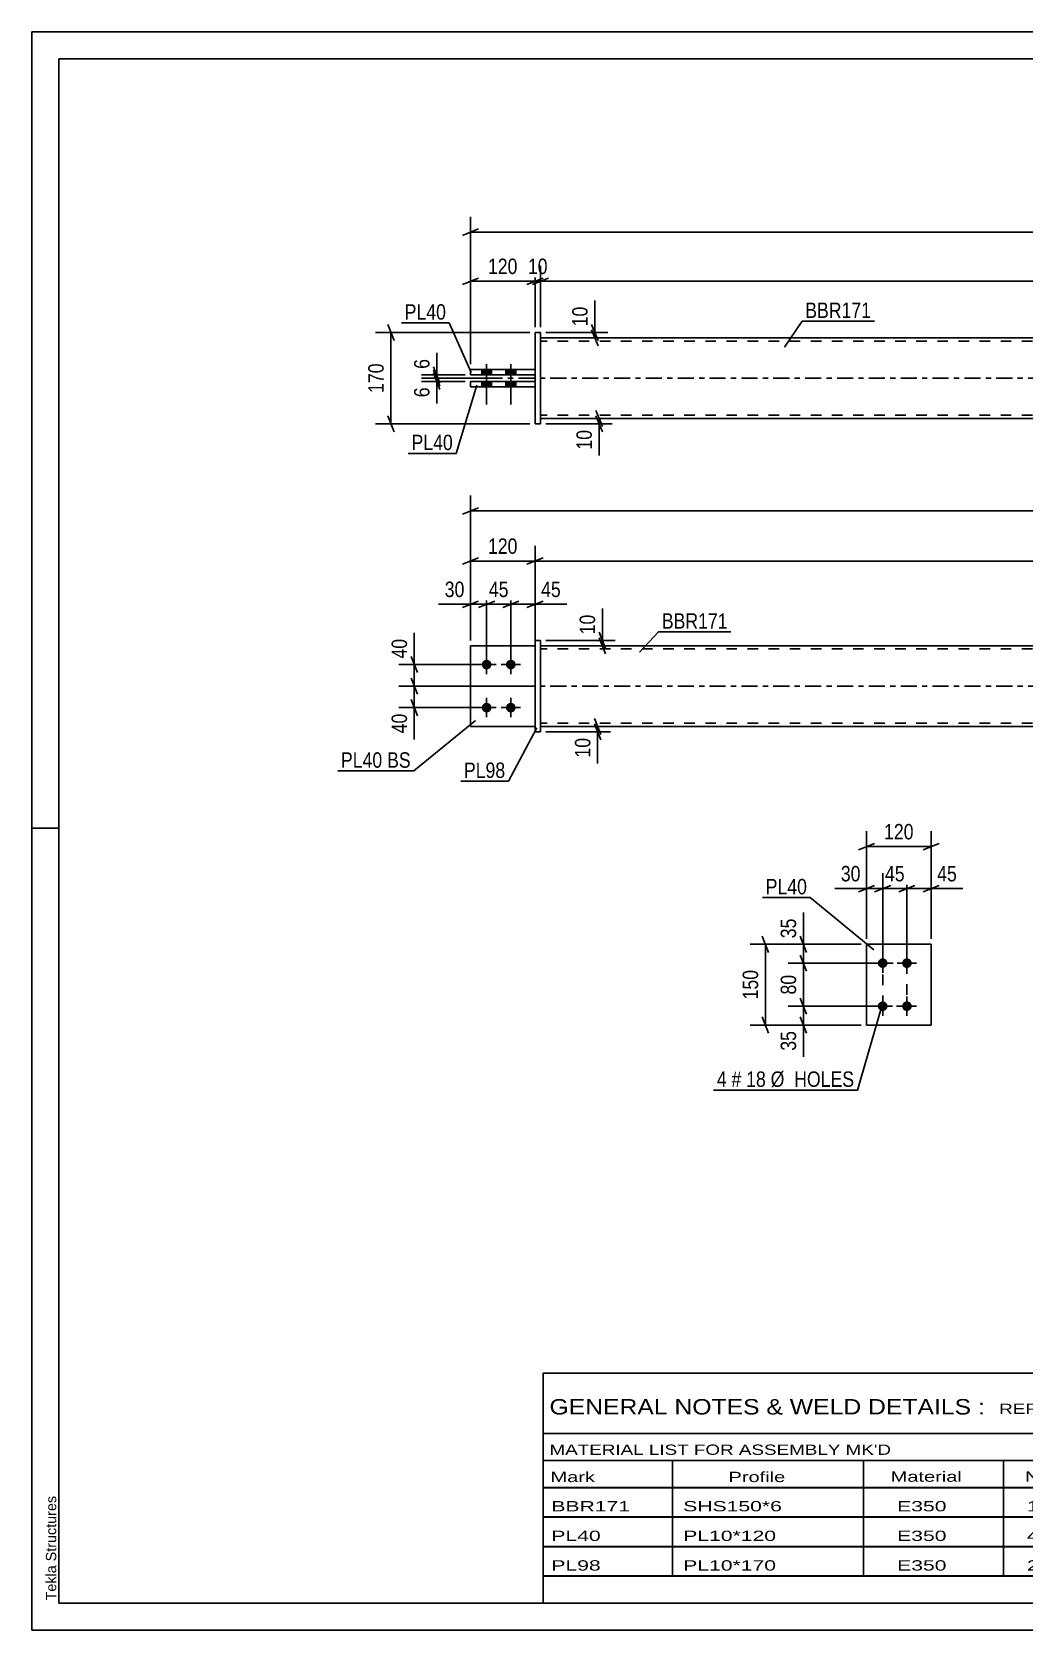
# Model space of a CAD drawing. Header units: millimetres. Extents: x 0 to 420, y 0 to 297.
# Drawn here: x 0 to 184.3, y 0 to 297 of the extents above; entities that cross this region are included whole.
import ezdxf

# ---------------------------------------------------------------- set-up
doc = ezdxf.new("R2010")
doc.units = ezdxf.units.MM
doc.linetypes.add('DXK_LINE_DOT2', pattern=[3.9198, 1.9599, -1.9599])
doc.linetypes.add('DXK_LINE_DOT3', pattern=[5.9187, 2.979, -0.9799, 0.9799, -0.9799])
doc.styles.add('Arial', font='ARIAL.TTF', dxfattribs={"height": 0.2})
doc.styles.add('Arial Narrow', font='ARIALN.TTF', dxfattribs={"height": 0.2})

# ---------------------------------------------------------------- blocks, each defined once
blk = doc.blocks.new('Unknown-580608058-1163')
at = {"color": 5, "linetype": 'Continuous'}
for p, q in [((420, 297), (0, 297)), ((0, 297), (0, 0)), ((0, 292), (0, 297)), ((415, 292), (5, 292)), ((5, 292), (5, 5)), ((5, 149), (0, 149)), ((0, 0), (0, 5)), ((5, 5), (415, 5)), ((0, 0), (420, 0))]:
    blk.add_line(p, q, dxfattribs=at)
at = {"color": 174, "linetype": 'Continuous', "style": 'Arial'}
blk.add_text('Tekla Structures', height=1.9102, rotation=90, dxfattribs=at).set_placement((4.5, 5.5))
blk = doc.blocks.new('Part-580608058-1769 - 1733')
at = {"color": 2, "linetype": 'Continuous'}
for p, q in [((81.47, 182.93), (93.47, 182.93)), ((81.47, 182.93), (81.47, 167.93)), ((93.47, 167.93), (81.47, 167.93)), ((81.47, 167.93), (81.47, 167.93))]:
    blk.add_line(p, q, dxfattribs=at)
at = {"color": 7, "linetype": 'DXK_LINE_DOT2'}
for p, q in [((81.47, 182.93), (93.47, 182.93)), ((93.47, 182.93), (93.47, 182.93)), ((93.47, 182.93), (93.47, 167.93)), ((81.47, 167.93), (93.47, 167.93))]:
    blk.add_line(p, q, dxfattribs=at)
blk = doc.blocks.new('Part-580608058-1759 - 1733')
at = {"color": 2, "linetype": 'Continuous'}
for p, q in [((93.47, 183.93), (94.47, 183.93)), ((93.47, 183.93), (93.47, 166.93)), ((94.47, 183.93), (94.47, 183.93)), ((94.47, 183.93), (94.47, 166.93)), ((93.47, 166.93), (94.47, 166.93))]:
    blk.add_line(p, q, dxfattribs=at)
at = {"color": 7, "linetype": 'DXK_LINE_DOT2'}
for p, q in [((93.47, 183.93), (94.47, 183.93)), ((93.47, 166.93), (94.47, 166.93))]:
    blk.add_line(p, q, dxfattribs=at)
blk = doc.blocks.new('Part-580608058-1764 - 1733')
at = {"color": 7, "linetype": 'DXK_LINE_DOT2'}
for p, q in [((81.47, 182.93), (93.47, 182.93)), ((81.47, 182.93), (93.47, 182.93)), ((81.47, 167.93), (81.47, 182.93)), ((93.47, 182.93), (93.47, 182.93)), ((93.47, 182.93), (93.47, 167.93)), ((81.47, 167.93), (93.47, 167.93)), ((93.47, 167.93), (81.47, 167.93)), ((81.47, 167.93), (81.47, 167.93))]:
    blk.add_line(p, q, dxfattribs=at)
blk = doc.blocks.new('Part-580608058-1779 - 1733')
at = {"color": 2, "linetype": 'Continuous'}
for p, q in [((94.47, 182.93), (287.78, 182.93)), ((94.47, 167.93), (287.78, 167.93))]:
    blk.add_line(p, q, dxfattribs=at)
at = {"color": 7, "linetype": 'DXK_LINE_DOT2'}
for p, q in [((94.47, 167.93), (94.47, 182.93)), ((287.78, 182.33), (94.47, 182.33)), ((287.78, 182.93), (287.78, 167.93)), ((287.78, 168.53), (94.47, 168.53))]:
    blk.add_line(p, q, dxfattribs=at)
at = {"color": 7, "linetype": 'DXK_LINE_DOT3'}
blk.add_line((84.47, 175.43), (297.78, 175.43), dxfattribs=at)
blk = doc.blocks.new('Bolt-580608058-1781 - 1733')
at = {"linetype": 'Continuous'}
for points in [[(84.47, 180.33), (84.65, 180.31), (84.83, 180.25), (85, 180.15), (85.14, 180.03), (85.25, 179.88), (85.32, 179.7), (85.36, 179.52), (85.36, 179.33), (85.32, 179.15), (85.25, 178.98), (85.14, 178.82), (85, 178.7), (84.83, 178.6), (84.65, 178.55), (84.47, 178.53), (84.28, 178.55), (84.1, 178.6), (83.94, 178.7), (83.8, 178.82), (83.69, 178.98), (83.61, 179.15), (83.57, 179.33), (83.57, 179.52), (83.61, 179.7), (83.69, 179.88), (83.8, 180.03), (83.94, 180.15), (84.1, 180.25), (84.28, 180.31)], [(88.97, 180.33), (89.15, 180.31), (89.33, 180.25), (89.5, 180.15), (89.64, 180.03), (89.75, 179.88), (89.82, 179.7), (89.86, 179.52), (89.86, 179.33), (89.82, 179.15), (89.75, 178.98), (89.64, 178.82), (89.5, 178.7), (89.33, 178.6), (89.15, 178.55), (88.97, 178.53), (88.78, 178.55), (88.6, 178.6), (88.44, 178.7), (88.3, 178.82), (88.19, 178.98), (88.11, 179.15), (88.07, 179.33), (88.07, 179.52), (88.11, 179.7), (88.19, 179.88), (88.3, 180.03), (88.44, 180.15), (88.6, 180.25), (88.78, 180.31)], [(84.47, 172.33), (84.65, 172.31), (84.83, 172.25), (85, 172.15), (85.14, 172.03), (85.25, 171.88), (85.32, 171.7), (85.36, 171.52), (85.36, 171.33), (85.32, 171.15), (85.25, 170.98), (85.14, 170.82), (85, 170.7), (84.83, 170.6), (84.65, 170.55), (84.47, 170.53), (84.28, 170.55), (84.1, 170.6), (83.94, 170.7), (83.8, 170.82), (83.69, 170.98), (83.61, 171.15), (83.57, 171.33), (83.57, 171.52), (83.61, 171.7), (83.69, 171.88), (83.8, 172.03), (83.94, 172.15), (84.1, 172.25), (84.28, 172.31)], [(88.97, 172.33), (89.15, 172.31), (89.33, 172.25), (89.5, 172.15), (89.64, 172.03), (89.75, 171.88), (89.82, 171.7), (89.86, 171.52), (89.86, 171.33), (89.82, 171.15), (89.75, 170.98), (89.64, 170.82), (89.5, 170.7), (89.33, 170.6), (89.15, 170.55), (88.97, 170.53), (88.78, 170.55), (88.6, 170.6), (88.44, 170.7), (88.3, 170.82), (88.19, 170.98), (88.11, 171.15), (88.07, 171.33), (88.07, 171.52), (88.11, 171.7), (88.19, 171.88), (88.3, 172.03), (88.44, 172.15), (88.6, 172.25), (88.78, 172.31)]]:
    blk.add_hatch(color=1, dxfattribs=at).paths.add_polyline_path(points)
at = {"color": 1, "linetype": 'Continuous'}
for p, q in [((84.47, 177.63), (84.47, 181.23)), ((88.97, 177.63), (88.97, 181.23)), ((86.27, 179.43), (82.67, 179.43)), ((90.77, 179.43), (87.17, 179.43)), ((84.47, 169.63), (84.47, 173.23)), ((88.97, 169.63), (88.97, 173.23)), ((86.27, 171.43), (82.67, 171.43)), ((90.77, 171.43), (87.17, 171.43))]:
    blk.add_line(p, q, dxfattribs=at)
blk = doc.blocks.new('Bolt-580608058-1398 - 1390')
at = {"linetype": 'Continuous'}
for points in [[(83.57, 233.26), (85.37, 233.26), (85.37, 234.26), (83.57, 234.26)], [(83.57, 233.26), (85.37, 233.26), (85.37, 234.26), (83.57, 234.26)], [(83.57, 231.06), (85.37, 231.06), (85.37, 232.06), (83.57, 232.06)], [(83.57, 231.06), (85.37, 231.06), (85.37, 232.06), (83.57, 232.06)], [(88.07, 233.26), (89.87, 233.26), (89.87, 234.26), (88.07, 234.26)], [(88.07, 233.26), (89.87, 233.26), (89.87, 234.26), (88.07, 234.26)], [(88.07, 231.06), (89.87, 231.06), (89.87, 232.06), (88.07, 232.06)], [(88.07, 231.06), (89.87, 231.06), (89.87, 232.06), (88.07, 232.06)]]:
    blk.add_hatch(color=1, dxfattribs=at).paths.add_polyline_path(points)
at = {"color": 1, "linetype": 'Continuous'}
for p, q in [((84.47, 235.26), (84.47, 227.76)), ((84.47, 235.26), (84.47, 227.76)), ((88.97, 235.26), (88.97, 227.76)), ((88.97, 235.26), (88.97, 227.76)), ((83.57, 234.26), (83.57, 233.26)), ((83.57, 234.26), (83.57, 233.26)), ((83.57, 232.06), (83.57, 231.06)), ((83.57, 232.06), (83.57, 231.06)), ((85.37, 234.26), (85.37, 233.26)), ((85.37, 234.26), (85.37, 233.26)), ((85.37, 232.06), (85.37, 231.06)), ((85.37, 232.06), (85.37, 231.06)), ((88.07, 234.26), (88.07, 233.26)), ((88.07, 234.26), (88.07, 233.26)), ((88.07, 232.06), (88.07, 231.06)), ((88.07, 232.06), (88.07, 231.06)), ((89.87, 234.26), (89.87, 233.26)), ((89.87, 234.26), (89.87, 233.26)), ((89.87, 232.06), (89.87, 231.06)), ((89.87, 232.06), (89.87, 231.06))]:
    blk.add_line(p, q, dxfattribs=at)
blk = doc.blocks.new('Part-580608058-1441 - 1390')
at = {"color": 2, "linetype": 'Continuous'}
for p, q in [((81.47, 232.06), (93.47, 232.06)), ((81.47, 231.06), (81.47, 232.06)), ((81.47, 231.06), (93.47, 231.06)), ((81.47, 231.06), (81.47, 231.06))]:
    blk.add_line(p, q, dxfattribs=at)
at = {"color": 7, "linetype": 'DXK_LINE_DOT2'}
for p, q in [((81.47, 232.06), (93.47, 232.06)), ((93.47, 232.06), (93.47, 231.06)), ((93.47, 231.06), (81.47, 231.06))]:
    blk.add_line(p, q, dxfattribs=at)
blk = doc.blocks.new('Part-580608058-1425 - 1390')
at = {"color": 2, "linetype": 'Continuous'}
for p, q in [((94.47, 240.16), (287.78, 240.16)), ((94.47, 225.16), (287.78, 225.16))]:
    blk.add_line(p, q, dxfattribs=at)
at = {"color": 7, "linetype": 'DXK_LINE_DOT2'}
for p, q in [((94.47, 240.16), (94.47, 225.16)), ((287.78, 239.56), (94.47, 239.56)), ((287.78, 240.16), (287.78, 225.16)), ((287.78, 225.76), (94.47, 225.76))]:
    blk.add_line(p, q, dxfattribs=at)
at = {"color": 7, "linetype": 'DXK_LINE_DOT3'}
blk.add_line((84.47, 232.66), (297.78, 232.66), dxfattribs=at)
blk = doc.blocks.new('Part-580608058-1446 - 1390')
at = {"color": 2, "linetype": 'Continuous'}
for p, q in [((81.47, 234.26), (93.47, 234.26)), ((81.47, 233.26), (81.47, 234.26)), ((81.47, 233.26), (93.47, 233.26)), ((81.47, 233.26), (81.47, 233.26))]:
    blk.add_line(p, q, dxfattribs=at)
at = {"color": 7, "linetype": 'DXK_LINE_DOT2'}
for p, q in [((81.47, 234.26), (93.47, 234.26)), ((81.47, 234.26), (81.47, 234.26)), ((81.47, 233.26), (93.47, 233.26)), ((93.47, 234.26), (93.47, 233.26))]:
    blk.add_line(p, q, dxfattribs=at)
blk = doc.blocks.new('Part-580608058-1447 - 1390')
at = {"color": 2, "linetype": 'Continuous'}
for p, q in [((93.47, 241.16), (94.47, 241.16)), ((93.47, 241.16), (93.47, 224.16)), ((94.47, 241.16), (94.47, 241.16)), ((94.47, 241.16), (94.47, 224.16)), ((94.47, 224.16), (93.47, 224.16)), ((93.47, 224.16), (93.47, 224.16))]:
    blk.add_line(p, q, dxfattribs=at)
at = {"color": 7, "linetype": 'DXK_LINE_DOT2'}
for p, q in [((93.47, 241.16), (94.47, 241.16)), ((94.47, 241.16), (94.47, 241.16)), ((93.47, 224.16), (94.47, 224.16))]:
    blk.add_line(p, q, dxfattribs=at)
blk = doc.blocks.new('Part-580608058-2112 - 2105')
at = {"color": 2, "linetype": 'Continuous'}
for p, q in [((155.06, 127.44), (167.06, 127.44)), ((155.06, 112.44), (155.06, 127.44)), ((167.06, 127.44), (167.06, 127.44)), ((167.06, 127.44), (167.06, 112.44)), ((167.06, 112.44), (155.06, 112.44)), ((155.06, 112.44), (155.06, 112.44))]:
    blk.add_line(p, q, dxfattribs=at)
at = {"color": 7, "linetype": 'DXK_LINE_DOT2'}
for p, q in [((155.06, 127.44), (167.06, 127.44)), ((155.06, 112.44), (167.06, 112.44)), ((155.06, 112.44), (155.06, 112.44))]:
    blk.add_line(p, q, dxfattribs=at)
blk = doc.blocks.new('Bolt-580608058-2145 - 2105')
at = {"linetype": 'Continuous'}
for points in [[(158.06, 123.04), (157.87, 123.06), (157.69, 123.12), (157.53, 123.21), (157.39, 123.34), (157.28, 123.49), (157.2, 123.66), (157.16, 123.85), (157.16, 124.04), (157.2, 124.22), (157.28, 124.39), (157.39, 124.54), (157.53, 124.67), (157.69, 124.76), (157.87, 124.82), (158.06, 124.84), (158.24, 124.82), (158.42, 124.76), (158.59, 124.67), (158.73, 124.54), (158.84, 124.39), (158.91, 124.22), (158.95, 124.04), (158.95, 123.85), (158.91, 123.66), (158.84, 123.49), (158.73, 123.34), (158.59, 123.21), (158.42, 123.12), (158.24, 123.06)], [(162.56, 123.04), (162.37, 123.06), (162.19, 123.12), (162.03, 123.21), (161.89, 123.34), (161.78, 123.49), (161.7, 123.66), (161.66, 123.85), (161.66, 124.04), (161.7, 124.22), (161.78, 124.39), (161.89, 124.54), (162.03, 124.67), (162.19, 124.76), (162.37, 124.82), (162.56, 124.84), (162.74, 124.82), (162.92, 124.76), (163.09, 124.67), (163.23, 124.54), (163.34, 124.39), (163.41, 124.22), (163.45, 124.04), (163.45, 123.85), (163.41, 123.66), (163.34, 123.49), (163.23, 123.34), (163.09, 123.21), (162.92, 123.12), (162.74, 123.06)], [(158.06, 115.04), (157.87, 115.06), (157.69, 115.12), (157.53, 115.21), (157.39, 115.34), (157.28, 115.49), (157.2, 115.66), (157.16, 115.85), (157.16, 116.04), (157.2, 116.22), (157.28, 116.39), (157.39, 116.54), (157.53, 116.67), (157.69, 116.76), (157.87, 116.82), (158.06, 116.84), (158.24, 116.82), (158.42, 116.76), (158.59, 116.67), (158.73, 116.54), (158.84, 116.39), (158.91, 116.22), (158.95, 116.04), (158.95, 115.85), (158.91, 115.66), (158.84, 115.49), (158.73, 115.34), (158.59, 115.21), (158.42, 115.12), (158.24, 115.06)], [(162.56, 115.04), (162.37, 115.06), (162.19, 115.12), (162.03, 115.21), (161.89, 115.34), (161.78, 115.49), (161.7, 115.66), (161.66, 115.85), (161.66, 116.04), (161.7, 116.22), (161.78, 116.39), (161.89, 116.54), (162.03, 116.67), (162.19, 116.76), (162.37, 116.82), (162.56, 116.84), (162.74, 116.82), (162.92, 116.76), (163.09, 116.67), (163.23, 116.54), (163.34, 116.39), (163.41, 116.22), (163.45, 116.04), (163.45, 115.85), (163.41, 115.66), (163.34, 115.49), (163.23, 115.34), (163.09, 115.21), (162.92, 115.12), (162.74, 115.06)]]:
    blk.add_hatch(color=1, dxfattribs=at).paths.add_polyline_path(points)
at = {"color": 1, "linetype": 'Continuous'}
for p, q in [((158.06, 122.14), (158.06, 125.74)), ((162.56, 122.14), (162.56, 125.74)), ((159.86, 123.94), (156.26, 123.94)), ((164.36, 123.94), (160.76, 123.94)), ((159.86, 115.94), (156.26, 115.94)), ((158.06, 114.14), (158.06, 117.74)), ((164.36, 115.94), (160.76, 115.94)), ((162.56, 114.14), (162.56, 117.74))]:
    blk.add_line(p, q, dxfattribs=at)
blk = doc.blocks.new('Rectangle-580608058-2255 - 2105')
at = {"color": 1, "linetype": 'DXK_LINE_DOT2'}
blk.add_lwpolyline([(158.06, 123.94), (162.56, 123.94), (162.56, 115.94), (158.06, 115.94), (158.06, 123.94)], close=True, dxfattribs=at)
blk = doc.blocks.new('StraightDimension-580608058-1955 - 1733')
at = {"color": 7, "linetype": 'Continuous'}
for p, q in [((83.47, 179.43), (68.18, 179.43)), ((70.43, 180.93), (71.63, 177.93)), ((71.03, 175.43), (71.03, 179.43)), ((92.47, 175.43), (68.18, 175.43)), ((71.63, 173.93), (70.43, 176.93))]:
    blk.add_line(p, q, dxfattribs=at)
at = {"color": 0}
blk.add_wipeout([(70.28, 184.81), (66.08, 184.81), (66.08, 179.95), (70.28, 179.95)], dxfattribs=at)
at = {"color": 7, "linetype": 'Continuous'}
blk.add_line((71.03, 179.43), (71.03, 185.33), dxfattribs=at)
blk.add_line((71.03, 179.43), (71.03, 185.33), dxfattribs=at)
at = {"color": 3, "style": 'Arial Narrow'}
blk.add_text('40', height=2.863, rotation=90.0002, dxfattribs=at).set_placement((69.68, 180.55))
blk = doc.blocks.new('StraightDimension-580608058-1995 - 1733')
at = {"color": 7, "linetype": 'Continuous'}
for p, q in [((81.47, 183.93), (81.47, 193.48)), ((84.47, 180.43), (84.47, 193.48)), ((79.97, 190.03), (82.97, 191.23)), ((81.47, 190.63), (84.47, 190.63)), ((85.97, 191.23), (82.97, 190.03))]:
    blk.add_line(p, q, dxfattribs=at)
at = {"color": 0}
blk.add_wipeout([(80.94, 191.38), (80.94, 195.58), (76.09, 195.58), (76.09, 191.38)], dxfattribs=at)
at = {"color": 7, "linetype": 'Continuous'}
blk.add_line((81.47, 190.63), (75.56, 190.63), dxfattribs=at)
blk.add_line((81.47, 190.63), (75.56, 190.63), dxfattribs=at)
at = {"color": 3, "style": 'Arial Narrow'}
blk.add_text('30', height=2.863, dxfattribs=at).set_placement((76.69, 191.98))
blk = doc.blocks.new('StraightDimension-580608058-1784 - 1733')
at = {"color": 7, "linetype": 'Continuous'}
for p, q in [((104.49, 169.43), (105.69, 166.43)), ((95.47, 167.93), (107.49, 167.93)), ((95.47, 166.93), (107.49, 166.93)), ((105.69, 165.43), (104.49, 168.43)), ((105.09, 166.93), (105.09, 167.93))]:
    blk.add_line(p, q, dxfattribs=at)
at = {"color": 0}
blk.add_wipeout([(104.34, 166.4), (100.14, 166.4), (100.14, 161.55), (104.34, 161.55)], dxfattribs=at)
at = {"color": 7, "linetype": 'Continuous'}
blk.add_line((105.09, 166.93), (105.09, 161.02), dxfattribs=at)
blk.add_line((105.09, 166.93), (105.09, 161.02), dxfattribs=at)
at = {"color": 3, "style": 'Arial Narrow'}
blk.add_text('10', height=2.863, rotation=90.0002, dxfattribs=at).set_placement((103.74, 162.15))
blk = doc.blocks.new('StraightDimension-580608058-1857 - 1733')
at = {"color": 7, "linetype": 'Continuous'}
for p, q in [((82.97, 208.58), (79.97, 207.38)), ((81.47, 183.93), (81.47, 210.83)), ((81.47, 207.98), (300.78, 207.98)), ((299.28, 207.38), (302.28, 208.58)), ((300.78, 183.93), (300.78, 210.83))]:
    blk.add_line(p, q, dxfattribs=at)
at = {"color": 0}
blk.add_wipeout([(195.38, 208.73), (195.38, 212.93), (186.87, 212.93), (186.87, 208.73)], dxfattribs=at)
at = {"color": 3, "style": 'Arial Narrow'}
blk.add_text('2193', height=2.863, dxfattribs=at).set_placement((187.47, 209.33))
blk = doc.blocks.new('StraightDimension-580608058-1793 - 1733')
at = {"color": 7, "linetype": 'Continuous'}
for p, q in [((105.37, 185.43), (106.57, 182.43)), ((106.57, 181.43), (105.37, 184.43)), ((95.47, 183.93), (108.37, 183.93)), ((95.47, 182.93), (108.37, 182.93)), ((105.97, 182.93), (105.97, 183.93))]:
    blk.add_line(p, q, dxfattribs=at)
at = {"color": 0}
blk.add_wipeout([(105.22, 189.31), (101.02, 189.31), (101.02, 184.45), (105.22, 184.45)], dxfattribs=at)
at = {"color": 7, "linetype": 'Continuous'}
blk.add_line((105.97, 183.93), (105.97, 189.83), dxfattribs=at)
blk.add_line((105.97, 183.93), (105.97, 189.83), dxfattribs=at)
at = {"color": 3, "style": 'Arial Narrow'}
blk.add_text('10', height=2.863, rotation=90.0002, dxfattribs=at).set_placement((104.62, 185.05))
blk = doc.blocks.new('StraightDimension-580608058-1930 - 1733')
at = {"color": 7, "linetype": 'Continuous'}
for p, q in [((79.97, 198.06), (82.97, 199.26)), ((81.47, 183.93), (81.47, 201.51)), ((94.97, 199.26), (91.97, 198.06)), ((93.47, 176.43), (93.47, 201.51)), ((81.47, 198.66), (93.47, 198.66))]:
    blk.add_line(p, q, dxfattribs=at)
at = {"color": 0}
blk.add_wipeout([(90.81, 199.41), (90.81, 203.61), (84.12, 203.61), (84.12, 199.41)], dxfattribs=at)
at = {"color": 3, "style": 'Arial Narrow'}
blk.add_text('120', height=2.863, dxfattribs=at).set_placement((84.72, 200.01))
blk = doc.blocks.new('StraightDimension-580608058-1915 - 1733')
at = {"color": 7, "linetype": 'Continuous'}
for p, q in [((94.97, 199.26), (91.97, 198.06)), ((93.47, 176.43), (93.47, 201.51)), ((287.28, 198.06), (290.28, 199.26)), ((288.78, 183.93), (288.78, 201.51)), ((93.47, 198.66), (288.78, 198.66))]:
    blk.add_line(p, q, dxfattribs=at)
at = {"color": 0}
blk.add_wipeout([(195.38, 199.41), (195.38, 203.61), (186.87, 203.61), (186.87, 199.41)], dxfattribs=at)
at = {"color": 3, "style": 'Arial Narrow'}
blk.add_text('1953', height=2.863, dxfattribs=at).set_placement((187.47, 200.01))
blk = doc.blocks.new('StraightDimension-580608058-1946 - 1733')
at = {"color": 7, "linetype": 'Continuous'}
for p, q in [((92.47, 175.43), (68.18, 175.43)), ((70.43, 176.93), (71.63, 173.93)), ((71.03, 171.43), (71.03, 175.43)), ((71.63, 169.93), (70.43, 172.93)), ((83.47, 171.43), (68.18, 171.43))]:
    blk.add_line(p, q, dxfattribs=at)
at = {"color": 0}
blk.add_wipeout([(70.28, 170.9), (66.08, 170.9), (66.08, 166.05), (70.28, 166.05)], dxfattribs=at)
at = {"color": 7, "linetype": 'Continuous'}
blk.add_line((71.03, 171.43), (71.03, 165.52), dxfattribs=at)
blk.add_line((71.03, 171.43), (71.03, 165.52), dxfattribs=at)
at = {"color": 3, "style": 'Arial Narrow'}
blk.add_text('40', height=2.863, rotation=90.0002, dxfattribs=at).set_placement((69.68, 166.65))
blk = doc.blocks.new('StraightDimension-580608058-1965 - 1733')
at = {"color": 7, "linetype": 'Continuous'}
for p, q in [((88.97, 180.43), (88.97, 193.48)), ((93.47, 183.93), (93.47, 193.48)), ((87.47, 190.03), (90.47, 191.23)), ((88.97, 190.63), (93.47, 190.63)), ((94.97, 191.23), (91.97, 190.03))]:
    blk.add_line(p, q, dxfattribs=at)
at = {"color": 0}
blk.add_wipeout([(98.85, 191.38), (98.85, 195.58), (93.99, 195.58), (93.99, 191.38)], dxfattribs=at)
at = {"color": 7, "linetype": 'Continuous'}
blk.add_line((93.47, 190.63), (99.37, 190.63), dxfattribs=at)
blk.add_line((93.47, 190.63), (99.37, 190.63), dxfattribs=at)
at = {"color": 3, "style": 'Arial Narrow'}
blk.add_text('45', height=2.863, dxfattribs=at).set_placement((94.59, 191.98))
blk = doc.blocks.new('StraightDimension-580608058-1982 - 1733')
at = {"color": 7, "linetype": 'Continuous'}
for p, q in [((84.47, 180.43), (84.47, 193.48)), ((88.97, 180.43), (88.97, 193.48)), ((82.97, 190.03), (85.97, 191.23)), ((84.47, 190.63), (88.97, 190.63)), ((90.47, 191.23), (87.47, 190.03))]:
    blk.add_line(p, q, dxfattribs=at)
at = {"color": 0}
blk.add_wipeout([(89.14, 191.38), (89.14, 195.58), (84.29, 195.58), (84.29, 191.38)], dxfattribs=at)
at = {"color": 3, "style": 'Arial Narrow'}
blk.add_text('45', height=2.863, dxfattribs=at).set_placement((84.89, 191.98))
blk = doc.blocks.new('StraightDimension-580608058-1676 - 1390')
at = {"color": 7, "linetype": 'Continuous'}
for p, q in [((85.72, 232.66), (72.35, 232.66)), ((80.47, 232.06), (72.35, 232.06)), ((74.6, 234.16), (75.8, 231.16)), ((75.8, 230.56), (74.6, 233.56)), ((75.2, 232.06), (75.2, 232.66))]:
    blk.add_line(p, q, dxfattribs=at)
at = {"color": 0}
blk.add_wipeout([(74.45, 231.54), (70.25, 231.54), (70.25, 228.51), (74.45, 228.51)], dxfattribs=at)
at = {"color": 7, "linetype": 'Continuous'}
blk.add_line((75.2, 232.06), (75.2, 227.98), dxfattribs=at)
blk.add_line((75.2, 232.06), (75.2, 227.98), dxfattribs=at)
at = {"color": 3, "style": 'Arial Narrow'}
blk.add_text('6', height=2.86, rotation=90.0002, dxfattribs=at).set_placement((73.85, 229.11))
blk = doc.blocks.new('StraightDimension-580608058-1498 - 1390')
at = {"color": 7, "linetype": 'Continuous'}
for p, q in [((95.47, 241.16), (106.97, 241.16)), ((103.97, 242.66), (105.17, 239.66)), ((105.17, 238.66), (103.97, 241.66)), ((104.57, 240.16), (104.57, 241.16)), ((95.47, 240.16), (106.97, 240.16))]:
    blk.add_line(p, q, dxfattribs=at)
at = {"color": 0}
blk.add_wipeout([(103.82, 246.54), (99.62, 246.54), (99.62, 241.69), (103.82, 241.69)], dxfattribs=at)
at = {"color": 7, "linetype": 'Continuous'}
blk.add_line((104.57, 241.16), (104.57, 247.07), dxfattribs=at)
blk.add_line((104.57, 241.16), (104.57, 247.07), dxfattribs=at)
at = {"color": 3, "style": 'Arial Narrow'}
blk.add_text('10', height=2.863, rotation=90.0002, dxfattribs=at).set_placement((103.22, 242.29))
blk = doc.blocks.new('StraightDimension-580608058-1488 - 1390')
at = {"color": 7, "linetype": 'Continuous'}
for p, q in [((104.77, 226.66), (105.97, 223.66)), ((95.47, 225.16), (107.77, 225.16)), ((95.47, 224.16), (107.77, 224.16)), ((105.97, 222.66), (104.77, 225.66)), ((105.37, 224.16), (105.37, 225.16))]:
    blk.add_line(p, q, dxfattribs=at)
at = {"color": 0}
blk.add_wipeout([(104.62, 223.64), (100.42, 223.64), (100.42, 218.78), (104.62, 218.78)], dxfattribs=at)
at = {"color": 7, "linetype": 'Continuous'}
blk.add_line((105.37, 224.16), (105.37, 218.26), dxfattribs=at)
blk.add_line((105.37, 224.16), (105.37, 218.26), dxfattribs=at)
at = {"color": 3, "style": 'Arial Narrow'}
blk.add_text('10', height=2.863, rotation=90.0002, dxfattribs=at).set_placement((104.02, 219.38))
blk = doc.blocks.new('StraightDimension-580608058-1509 - 1390')
at = {"color": 7, "linetype": 'Continuous'}
for p, q in [((92.47, 241.16), (63.84, 241.16)), ((67.29, 239.66), (66.09, 242.66)), ((66.69, 224.16), (66.69, 241.16)), ((92.47, 224.16), (63.84, 224.16)), ((66.09, 225.66), (67.29, 222.66))]:
    blk.add_line(p, q, dxfattribs=at)
at = {"color": 0}
blk.add_wipeout([(65.94, 236), (61.74, 236), (61.74, 229.32), (65.94, 229.32)], dxfattribs=at)
at = {"color": 3, "style": 'Arial Narrow'}
blk.add_text('170', height=2.863, rotation=90.0002, dxfattribs=at).set_placement((65.34, 229.92))
blk = doc.blocks.new('StraightDimension-580608058-1520 - 1390')
at = {"color": 7, "linetype": 'Continuous'}
for p, q in [((81.47, 235.26), (81.47, 262.65)), ((300.78, 235.26), (300.78, 262.65)), ((82.97, 260.4), (79.97, 259.2)), ((81.47, 259.8), (300.78, 259.8)), ((299.28, 259.2), (302.28, 260.4))]:
    blk.add_line(p, q, dxfattribs=at)
at = {"color": 0}
blk.add_wipeout([(195.38, 260.55), (195.38, 264.75), (186.87, 264.75), (186.87, 260.55)], dxfattribs=at)
at = {"color": 3, "style": 'Arial Narrow'}
blk.add_text('2193', height=2.863, dxfattribs=at).set_placement((187.47, 261.15))
blk = doc.blocks.new('StraightDimension-580608058-1531 - 1390')
at = {"color": 7, "linetype": 'Continuous'}
for p, q in [((81.47, 235.26), (81.47, 253.51)), ((93.47, 242.16), (93.47, 253.51)), ((79.97, 250.06), (82.97, 251.26)), ((81.47, 250.66), (93.47, 250.66)), ((94.97, 251.26), (91.97, 250.06))]:
    blk.add_line(p, q, dxfattribs=at)
at = {"color": 0}
blk.add_wipeout([(90.81, 251.41), (90.81, 255.61), (84.12, 255.61), (84.12, 251.41)], dxfattribs=at)
at = {"color": 3, "style": 'Arial Narrow'}
blk.add_text('120', height=2.863, dxfattribs=at).set_placement((84.72, 252.01))
blk = doc.blocks.new('StraightDimension-580608058-1541 - 1390')
at = {"color": 7, "linetype": 'Continuous'}
for p, q in [((93.47, 242.16), (93.47, 253.51)), ((94.47, 242.16), (94.47, 253.51)), ((91.97, 250.06), (94.97, 251.26)), ((95.97, 251.26), (92.97, 250.06)), ((93.47, 250.66), (94.47, 250.66))]:
    blk.add_line(p, q, dxfattribs=at)
at = {"color": 0}
blk.add_wipeout([(96.39, 251.41), (96.39, 255.61), (91.54, 255.61), (91.54, 251.41)], dxfattribs=at)
at = {"color": 3, "style": 'Arial Narrow'}
blk.add_text('10', height=2.863, dxfattribs=at).set_placement((92.14, 252.01))
blk = doc.blocks.new('StraightDimension-580608058-1571 - 1390')
at = {"color": 7, "linetype": 'Continuous'}
for p, q in [((94.47, 242.16), (94.47, 253.51)), ((287.78, 242.16), (287.78, 253.51)), ((95.97, 251.26), (92.97, 250.06)), ((94.47, 250.66), (287.78, 250.66)), ((286.28, 250.06), (289.28, 251.26))]:
    blk.add_line(p, q, dxfattribs=at)
at = {"color": 0}
blk.add_wipeout([(195.38, 251.41), (195.38, 255.61), (186.87, 255.61), (186.87, 251.41)], dxfattribs=at)
at = {"color": 3, "style": 'Arial Narrow'}
blk.add_text('1933', height=2.863, dxfattribs=at).set_placement((187.47, 252.01))
blk = doc.blocks.new('StraightDimension-580608058-1686 - 1390')
at = {"color": 7, "linetype": 'Continuous'}
for p, q in [((74.6, 234.76), (75.8, 231.76)), ((80.47, 233.26), (72.35, 233.26)), ((85.72, 232.66), (72.35, 232.66)), ((75.8, 231.16), (74.6, 234.16)), ((75.2, 232.66), (75.2, 233.26))]:
    blk.add_line(p, q, dxfattribs=at)
at = {"color": 0}
blk.add_wipeout([(74.45, 236.82), (70.25, 236.82), (70.25, 233.79), (74.45, 233.79)], dxfattribs=at)
at = {"color": 7, "linetype": 'Continuous'}
blk.add_line((75.2, 233.26), (75.2, 237.34), dxfattribs=at)
blk.add_line((75.2, 233.26), (75.2, 237.34), dxfattribs=at)
at = {"color": 3, "style": 'Arial Narrow'}
blk.add_text('6', height=2.86, rotation=90.0002, dxfattribs=at).set_placement((73.85, 234.39))
blk = doc.blocks.new('StraightDimension-580608058-2165 - 2105')
at = {"color": 7, "linetype": 'Continuous'}
for p, q in [((162.56, 124.94), (162.56, 140.64)), ((167.06, 128.44), (167.06, 140.64)), ((161.06, 137.19), (164.06, 138.39)), ((162.56, 137.79), (167.06, 137.79)), ((168.56, 138.39), (165.56, 137.19))]:
    blk.add_line(p, q, dxfattribs=at)
at = {"color": 0}
blk.add_wipeout([(172.44, 138.54), (172.44, 142.74), (167.58, 142.74), (167.58, 138.54)], dxfattribs=at)
at = {"color": 7, "linetype": 'Continuous'}
blk.add_line((167.06, 137.79), (172.96, 137.79), dxfattribs=at)
blk.add_line((167.06, 137.79), (172.96, 137.79), dxfattribs=at)
at = {"color": 3, "style": 'Arial Narrow'}
blk.add_text('45', height=2.863, dxfattribs=at).set_placement((168.18, 139.14))
blk = doc.blocks.new('StraightDimension-580608058-2148 - 2105')
at = {"color": 7, "linetype": 'Continuous'}
for p, q in [((153.56, 144.99), (156.56, 146.19)), ((155.06, 128.44), (155.06, 148.44)), ((155.06, 145.59), (167.06, 145.59)), ((168.56, 146.19), (165.56, 144.99)), ((167.06, 128.44), (167.06, 148.44))]:
    blk.add_line(p, q, dxfattribs=at)
at = {"color": 0}
blk.add_wipeout([(164.4, 146.34), (164.4, 150.54), (157.71, 150.54), (157.71, 146.34)], dxfattribs=at)
at = {"color": 3, "style": 'Arial Narrow'}
blk.add_text('120', height=2.863, dxfattribs=at).set_placement((158.31, 146.94))
blk = doc.blocks.new('StraightDimension-580608058-2242 - 2105')
at = {"color": 7, "linetype": 'Continuous'}
for p, q in [((157.06, 115.94), (140.47, 115.94)), ((142.72, 117.44), (143.92, 114.44)), ((143.32, 112.44), (143.32, 115.94)), ((143.92, 110.94), (142.72, 113.94)), ((154.06, 112.44), (140.47, 112.44))]:
    blk.add_line(p, q, dxfattribs=at)
at = {"color": 0}
blk.add_wipeout([(142.57, 111.92), (138.37, 111.92), (138.37, 107.06), (142.57, 107.06)], dxfattribs=at)
at = {"color": 7, "linetype": 'Continuous'}
blk.add_line((143.32, 112.44), (143.32, 106.54), dxfattribs=at)
blk.add_line((143.32, 112.44), (143.32, 106.54), dxfattribs=at)
at = {"color": 3, "style": 'Arial Narrow'}
blk.add_text('35', height=2.863, rotation=90.0002, dxfattribs=at).set_placement((141.97, 107.66))
blk = doc.blocks.new('StraightDimension-580608058-2178 - 2105')
at = {"color": 7, "linetype": 'Continuous'}
for p, q in [((158.06, 124.94), (158.06, 140.64)), ((162.56, 124.94), (162.56, 140.64)), ((156.56, 137.19), (159.56, 138.39)), ((158.06, 137.79), (162.56, 137.79)), ((164.06, 138.39), (161.06, 137.19))]:
    blk.add_line(p, q, dxfattribs=at)
at = {"color": 0}
blk.add_wipeout([(162.74, 138.54), (162.74, 142.74), (157.88, 142.74), (157.88, 138.54)], dxfattribs=at)
at = {"color": 3, "style": 'Arial Narrow'}
blk.add_text('45', height=2.863, dxfattribs=at).set_placement((158.48, 139.14))
blk = doc.blocks.new('StraightDimension-580608058-2188 - 2105')
at = {"color": 7, "linetype": 'Continuous'}
for p, q in [((155.06, 128.44), (155.06, 140.64)), ((158.06, 124.94), (158.06, 140.64)), ((153.56, 137.19), (156.56, 138.39)), ((155.06, 137.79), (158.06, 137.79)), ((159.56, 138.39), (156.56, 137.19))]:
    blk.add_line(p, q, dxfattribs=at)
at = {"color": 0}
blk.add_wipeout([(154.53, 138.54), (154.53, 142.74), (149.68, 142.74), (149.68, 138.54)], dxfattribs=at)
at = {"color": 7, "linetype": 'Continuous'}
blk.add_line((155.06, 137.79), (149.15, 137.79), dxfattribs=at)
blk.add_line((155.06, 137.79), (149.15, 137.79), dxfattribs=at)
at = {"color": 3, "style": 'Arial Narrow'}
blk.add_text('30', height=2.863, dxfattribs=at).set_placement((150.28, 139.14))
blk = doc.blocks.new('StraightDimension-580608058-2202 - 2105')
at = {"color": 7, "linetype": 'Continuous'}
for p, q in [((136.86, 125.94), (135.66, 128.94)), ((154.06, 127.44), (133.41, 127.44)), ((136.26, 112.44), (136.26, 127.44)), ((135.66, 113.94), (136.86, 110.94)), ((154.06, 112.44), (133.41, 112.44))]:
    blk.add_line(p, q, dxfattribs=at)
at = {"color": 0}
blk.add_wipeout([(135.51, 123.28), (131.31, 123.28), (131.31, 116.6), (135.51, 116.6)], dxfattribs=at)
at = {"color": 3, "style": 'Arial Narrow'}
blk.add_text('150', height=2.863, rotation=90.0002, dxfattribs=at).set_placement((134.91, 117.2))
blk = doc.blocks.new('StraightDimension-580608058-2219 - 2105')
at = {"color": 7, "linetype": 'Continuous'}
for p, q in [((142.72, 128.94), (143.92, 125.94)), ((154.06, 127.44), (140.47, 127.44)), ((143.92, 122.44), (142.72, 125.44)), ((143.32, 123.94), (143.32, 127.44)), ((157.06, 123.94), (140.47, 123.94))]:
    blk.add_line(p, q, dxfattribs=at)
at = {"color": 0}
blk.add_wipeout([(142.57, 132.82), (138.37, 132.82), (138.37, 127.97), (142.57, 127.97)], dxfattribs=at)
at = {"color": 7, "linetype": 'Continuous'}
blk.add_line((143.32, 127.44), (143.32, 133.35), dxfattribs=at)
blk.add_line((143.32, 127.44), (143.32, 133.35), dxfattribs=at)
at = {"color": 3, "style": 'Arial Narrow'}
blk.add_text('35', height=2.863, rotation=90.0002, dxfattribs=at).set_placement((141.97, 128.57))
blk = doc.blocks.new('StraightDimension-580608058-2232 - 2105')
at = {"color": 7, "linetype": 'Continuous'}
for p, q in [((142.72, 125.44), (143.92, 122.44)), ((157.06, 123.94), (140.47, 123.94)), ((143.32, 115.94), (143.32, 123.94)), ((157.06, 115.94), (140.47, 115.94)), ((143.92, 114.44), (142.72, 117.44))]:
    blk.add_line(p, q, dxfattribs=at)
at = {"color": 0}
blk.add_wipeout([(142.57, 122.37), (138.37, 122.37), (138.37, 117.51), (142.57, 117.51)], dxfattribs=at)
at = {"color": 3, "style": 'Arial Narrow'}
blk.add_text('80', height=2.863, rotation=90.0002, dxfattribs=at).set_placement((141.97, 118.11))
blk = doc.blocks.new('Unknown-580608058-3716')
at = {"color": 7, "linetype": 'Continuous'}
for p, q in [((95, 47.75), (255, 47.75)), ((95, 36.5), (95, 47.75)), ((255, 47.75), (255, 36.5)), ((95, 36.5), (255, 36.5)), ((95, 36.5), (95, 31.5)), ((255, 36.5), (255, 31.5)), ((95, 31.5), (255, 31.5)), ((95, 31.5), (95, 26.5)), ((119, 31.5), (119, 26.5)), ((154.5, 31.5), (154.5, 26.5)), ((180.5, 31.5), (180.5, 26.5)), ((193.5, 31.5), (193.5, 26.5)), ((211, 31.5), (211, 26.5)), ((233, 31.5), (233, 26.5)), ((255, 31.5), (255, 26.5)), ((95, 26.5), (255, 26.5)), ((95, 26.45), (95, 21.05)), ((95, 26.45), (255, 26.45)), ((119, 26.5), (119, 21)), ((154.5, 26.5), (154.5, 21)), ((180.5, 26.5), (180.5, 21)), ((193.5, 26.5), (193.5, 21)), ((211, 26.5), (211, 21)), ((233, 26.5), (233, 21)), ((255, 26.45), (255, 21.05)), ((95, 21.05), (255, 21.05)), ((95, 20.95), (95, 15.55)), ((95, 20.95), (255, 20.95)), ((119, 21), (119, 15.5)), ((154.5, 21), (154.5, 15.5)), ((180.5, 21), (180.5, 15.5)), ((193.5, 21), (193.5, 15.5)), ((211, 21), (211, 15.5)), ((233, 21), (233, 15.5)), ((255, 20.95), (255, 15.55)), ((95, 15.55), (255, 15.55)), ((95, 15.45), (95, 10.05)), ((95, 15.45), (255, 15.45)), ((119, 15.5), (119, 10)), ((154.5, 15.5), (154.5, 10)), ((180.5, 15.5), (180.5, 10)), ((193.5, 15.5), (193.5, 10)), ((211, 15.5), (211, 10)), ((233, 15.5), (233, 10)), ((255, 15.45), (255, 10.05)), ((95, 10.05), (255, 10.05)), ((95, 10), (255, 10)), ((95, 10), (95, 5)), ((211, 10), (211, 5)), ((233, 10), (233, 5)), ((255, 10), (255, 5)), ((95, 5), (255, 5))]:
    blk.add_line(p, q, dxfattribs=at)
at = {"color": 7, "style": 'Arial Narrow'}
for s, height, width, p in [('GENERAL NOTES & WELD DETAILS :', 2.8633, 1.4, (96.15, 40.06)), ('REFER TYP DRAWING TYP-01', 1.9089, 1.6, (179.7, 40.16)), ("MATERIAL LIST FOR ASSEMBLY MK'D", 1.9089, 1.6, (96.15, 32.56)), ('BBR171', 1.909, 1.794707, (187.48, 32.47)), ('3', 1.91, 1.794707, (217.08, 32.56)), ('No. Required', 1.9089, 1.6, (226.41, 32.56)), ('Mark', 1.909, 1.7, (96.34, 27.5)), ('Profile', 1.909, 1.7, (129.41, 27.5)), ('Material', 1.909, 1.7, (159.54, 27.56)), ('No.', 1.909, 1.7, (184.5, 27.56)), ('Length', 1.909, 1.7, (195, 27.56)), ('Area', 1.909, 1.7, (217.5, 27.56)), ('Weight', 1.909, 1.7, (237, 27.56))]:
    blk.add_text(s, height=height, dxfattribs=dict(at, width=width)).set_placement(p)
at = {"color": 7, "linetype": 'Continuous', "style": 'Arial Narrow'}
for s, height, width, p in [('BBR171', 1.909, 1.794707, (96.5, 22.06)), ('SHS150*6', 1.909, 1.794707, (121, 22.06)), ('E350', 1.909, 1.794707, (160.74, 22.06)), ('1', 1.91, 1.794707, (184.86, 22.06)), ('1933', 1.909, 1.794707, (197.58, 22.06)), ('1.2', 1.909, 1.794707, (221.32, 22.06)), ('52.4', 1.909, 1.794707, (240.14, 22.06)), ('PL40', 1.909, 1.794707, (96.5, 16.56)), ('PL10*120', 1.909, 1.794707, (121, 16.56)), ('E350', 1.909, 1.794707, (160.74, 16.56)), ('4', 1.91, 1.794707, (184.86, 16.56)), ('150', 1.909, 1.794707, (199.77, 16.56)), ('0.0', 1.909, 1.794707, (221.32, 16.56)), ('5.7', 1.909, 1.794707, (242.33, 16.56)), ('PL98', 1.909, 1.794707, (96.5, 11.06)), ('PL10*170', 1.909, 1.794707, (121, 11.06)), ('E350', 1.909, 1.794707, (160.74, 11.06)), ('2', 1.91, 1.794707, (184.86, 11.06)), ('170', 1.909, 1.794707, (199.77, 11.06)), ('0.1', 1.909, 1.794707, (221.32, 11.06)), ('4.5', 1.909, 1.794707, (242.33, 11.06)), ('Total', 1.909, 1.7, (197.33, 6.5)), ('1.5', 1.909, 1.794707, (220.83, 6.5)), ('62.6', 1.909, 1.794707, (240.14, 6.5))]:
    blk.add_text(s, height=height, dxfattribs=dict(at, width=width)).set_placement(p)
blk = doc.blocks.new('Mark-580608058-1755 - 1733')
at = {"color": 0}
blk.add_wipeout([(87.94, 158.36), (87.94, 161.36), (80.26, 161.36), (80.26, 158.36)], dxfattribs=at)
blk.add_wipeout([(87.94, 158.36), (87.94, 161.36), (80.26, 161.36), (80.26, 158.36)], dxfattribs=at)
at = {"color": 30, "linetype": 'Continuous'}
for p in [(93.82, 167.69), (79.66, 157.76)]:
    blk.add_line(p, (88.54, 157.76), dxfattribs=at)
at = {"color": 3, "style": 'Arial Narrow'}
blk.add_text('PL98', height=2.863, dxfattribs=at).set_placement((80.26, 158.36))
blk = doc.blocks.new('MarkSet-580608058-2033 - 1733')
at = {"color": 0}
blk.add_wipeout([(65.08, 160.26), (65.08, 163.26), (57.41, 163.26), (57.41, 160.26)], dxfattribs=at)
blk.add_wipeout([(65.08, 160.26), (65.08, 163.26), (57.41, 163.26), (57.41, 160.26)], dxfattribs=at)
blk.add_wipeout([(70.36, 160.26), (70.36, 163.26), (65.98, 163.26), (65.98, 160.26)], dxfattribs=at)
blk.add_wipeout([(70.36, 160.26), (70.36, 163.26), (65.98, 163.26), (65.98, 160.26)], dxfattribs=at)
at = {"color": 30, "linetype": 'Continuous'}
for p in [(82.43, 169.03), (56.81, 159.66)]:
    blk.add_line(p, (70.96, 159.66), dxfattribs=at)
at = {"color": 3, "style": 'Arial Narrow'}
for s, p in [('PL40', (57.41, 160.26)), ('BS', (65.98, 160.26))]:
    blk.add_text(s, height=2.863, dxfattribs=at).set_placement(p)
blk = doc.blocks.new('Mark-580608058-1775 - 1733')
at = {"color": 0}
blk.add_wipeout([(129.26, 186.1), (129.26, 189.1), (117.02, 189.1), (117.02, 186.1)], dxfattribs=at)
blk.add_wipeout([(129.26, 186.1), (129.26, 189.1), (117.02, 189.1), (117.02, 186.1)], dxfattribs=at)
at = {"color": 30, "linetype": 'Continuous'}
for p, q in [((112.9, 181.76), (116.42, 185.5)), ((116.42, 185.5), (129.86, 185.5))]:
    blk.add_line(p, q, dxfattribs=at)
at = {"color": 3, "style": 'Arial Narrow'}
blk.add_text('BBR171', height=2.863, dxfattribs=at).set_placement((117.02, 186.1))
blk = doc.blocks.new('Mark-580608058-1420 - 1390')
at = {"color": 0}
blk.add_wipeout([(155.91, 243.85), (155.91, 246.85), (143.67, 246.85), (143.67, 243.85)], dxfattribs=at)
blk.add_wipeout([(155.91, 243.85), (155.91, 246.85), (143.67, 246.85), (143.67, 243.85)], dxfattribs=at)
at = {"color": 30, "linetype": 'Continuous'}
for p, q in [((139.79, 238.4), (143.07, 243.25)), ((143.07, 243.25), (156.51, 243.25))]:
    blk.add_line(p, q, dxfattribs=at)
at = {"color": 3, "style": 'Arial Narrow'}
blk.add_text('BBR171', height=2.863, dxfattribs=at).set_placement((143.67, 243.85))
blk = doc.blocks.new('Mark-580608058-1442 - 1390')
at = {"color": 0}
blk.add_wipeout([(76.93, 243.54), (76.93, 246.54), (69.25, 246.54), (69.25, 243.54)], dxfattribs=at)
blk.add_wipeout([(76.93, 243.54), (76.93, 246.54), (69.25, 246.54), (69.25, 243.54)], dxfattribs=at)
at = {"color": 30, "linetype": 'Continuous'}
for p in [(68.65, 242.94), (81.63, 233.72)]:
    blk.add_line(p, (77.53, 242.94), dxfattribs=at)
at = {"color": 3, "style": 'Arial Narrow'}
blk.add_text('PL40', height=2.863, dxfattribs=at).set_placement((69.25, 243.54))
blk = doc.blocks.new('Mark-580608058-1437 - 1390')
at = {"color": 0}
blk.add_wipeout([(78.2, 219.28), (78.2, 222.28), (70.52, 222.28), (70.52, 219.28)], dxfattribs=at)
blk.add_wipeout([(78.2, 219.28), (78.2, 222.28), (70.52, 222.28), (70.52, 219.28)], dxfattribs=at)
at = {"color": 30, "linetype": 'Continuous'}
for p in [(82.67, 231.33), (69.92, 218.68)]:
    blk.add_line(p, (78.8, 218.68), dxfattribs=at)
at = {"color": 3, "style": 'Arial Narrow'}
blk.add_text('PL40', height=2.863, dxfattribs=at).set_placement((70.52, 219.28))
blk = doc.blocks.new('Mark-580608058-2141 - 2105')
at = {"color": 0}
blk.add_wipeout([(129.06, 100.95), (129.06, 103.95), (127.23, 103.95), (127.23, 100.95)], dxfattribs=at)
blk.add_wipeout([(129.06, 100.95), (129.06, 103.95), (127.23, 103.95), (127.23, 100.95)], dxfattribs=at)
blk.add_wipeout([(131.79, 100.95), (131.79, 103.95), (129.96, 103.95), (129.96, 100.95)], dxfattribs=at)
blk.add_wipeout([(131.79, 100.95), (131.79, 103.95), (129.96, 103.95), (129.96, 100.95)], dxfattribs=at)
at = {"color": 3, "style": 'Arial Narrow'}
blk.add_text('4', height=2.86, dxfattribs=at).set_placement((127.23, 100.95))
at = {"color": 0}
blk.add_wipeout([(136.34, 100.95), (136.34, 103.95), (132.69, 103.95), (132.69, 100.95)], dxfattribs=at)
blk.add_wipeout([(136.34, 100.95), (136.34, 103.95), (132.69, 103.95), (132.69, 100.95)], dxfattribs=at)
at = {"color": 3, "style": 'Arial Narrow'}
blk.add_text('#', height=2.86, dxfattribs=at).set_placement((129.96, 100.95))
at = {"color": 0}
blk.add_wipeout([(152.77, 100.95), (152.77, 103.95), (137.24, 103.95), (137.24, 100.95)], dxfattribs=at)
blk.add_wipeout([(152.77, 100.95), (152.77, 103.95), (137.24, 103.95), (137.24, 100.95)], dxfattribs=at)
at = {"color": 7, "linetype": 'Continuous'}
for p in [(157.92, 115.97), (126.63, 100.35)]:
    blk.add_line(p, (153.37, 100.35), dxfattribs=at)
at = {"color": 3, "style": 'Arial Narrow'}
for s, p in [('18', (132.69, 100.95)), ('Ø  HOLES', (137.24, 100.95))]:
    blk.add_text(s, height=2.863, dxfattribs=at).set_placement(p)
blk = doc.blocks.new('Mark-580608058-2108 - 2105')
at = {"color": 0}
blk.add_wipeout([(144, 136.73), (144, 139.73), (136.32, 139.73), (136.32, 136.73)], dxfattribs=at)
blk.add_wipeout([(144, 136.73), (144, 139.73), (136.32, 139.73), (136.32, 136.73)], dxfattribs=at)
at = {"color": 30, "linetype": 'Continuous'}
for p in [(135.72, 136.13), (156.4, 126.42)]:
    blk.add_line(p, (144.6, 136.13), dxfattribs=at)
at = {"color": 3, "style": 'Arial Narrow'}
blk.add_text('PL40', height=2.863, dxfattribs=at).set_placement((136.32, 136.73))

msp = doc.modelspace()

# ---------------------------------------------------------------- block references
for name in ['Unknown-580608058-1163', 'Part-580608058-1447 - 1390', 'Part-580608058-1425 - 1390', 'Bolt-580608058-1398 - 1390', 'Part-580608058-1446 - 1390', 'Part-580608058-1441 - 1390', 'Part-580608058-1769 - 1733', 'Part-580608058-1764 - 1733', 'Bolt-580608058-1781 - 1733', 'Part-580608058-1779 - 1733', 'Part-580608058-1759 - 1733', 'Part-580608058-2112 - 2105', 'Bolt-580608058-2145 - 2105', 'Rectangle-580608058-2255 - 2105', 'Unknown-580608058-3716']:
    msp.add_blockref(name, (0, 0))

# ---------------------------------------------------------------- next in the draw order: block references
for name in ['StraightDimension-580608058-1498 - 1390', 'StraightDimension-580608058-1676 - 1390', 'StraightDimension-580608058-1488 - 1390', 'StraightDimension-580608058-1955 - 1733', 'StraightDimension-580608058-1784 - 1733', 'StraightDimension-580608058-2165 - 2105', 'StraightDimension-580608058-2242 - 2105']:
    msp.add_blockref(name, (0, 0))

# ---------------------------------------------------------------- next in the draw order: block references
for name in ['StraightDimension-580608058-1509 - 1390', 'StraightDimension-580608058-1995 - 1733', 'StraightDimension-580608058-2148 - 2105']:
    msp.add_blockref(name, (0, 0))

# ---------------------------------------------------------------- next in the draw order: block references
for name in ['StraightDimension-580608058-1520 - 1390', 'StraightDimension-580608058-1857 - 1733', 'StraightDimension-580608058-2178 - 2105']:
    msp.add_blockref(name, (0, 0))

# ---------------------------------------------------------------- next in the draw order: block references
for name in ['StraightDimension-580608058-1531 - 1390', 'StraightDimension-580608058-1793 - 1733', 'StraightDimension-580608058-2188 - 2105']:
    msp.add_blockref(name, (0, 0))

# ---------------------------------------------------------------- next in the draw order: block references
for name in ['StraightDimension-580608058-1541 - 1390', 'StraightDimension-580608058-1686 - 1390', 'StraightDimension-580608058-1930 - 1733', 'StraightDimension-580608058-2202 - 2105']:
    msp.add_blockref(name, (0, 0))

# ---------------------------------------------------------------- next in the draw order: block references
for name in ['StraightDimension-580608058-1571 - 1390', 'Mark-580608058-1442 - 1390', 'Mark-580608058-1437 - 1390', 'StraightDimension-580608058-1915 - 1733', 'StraightDimension-580608058-2219 - 2105']:
    msp.add_blockref(name, (0, 0))

# ---------------------------------------------------------------- next in the draw order: block references
for name in ['Mark-580608058-1420 - 1390', 'StraightDimension-580608058-1965 - 1733', 'Mark-580608058-1775 - 1733', 'StraightDimension-580608058-1946 - 1733', 'StraightDimension-580608058-2232 - 2105']:
    msp.add_blockref(name, (0, 0))

# ---------------------------------------------------------------- next in the draw order: block references
for name in ['StraightDimension-580608058-1982 - 1733', 'Mark-580608058-1755 - 1733', 'Mark-580608058-2108 - 2105', 'Mark-580608058-2141 - 2105']:
    msp.add_blockref(name, (0, 0))

# ---------------------------------------------------------------- next in the draw order: block references
msp.add_blockref('MarkSet-580608058-2033 - 1733', (0, 0))

doc.saveas('drawing.dxf')
